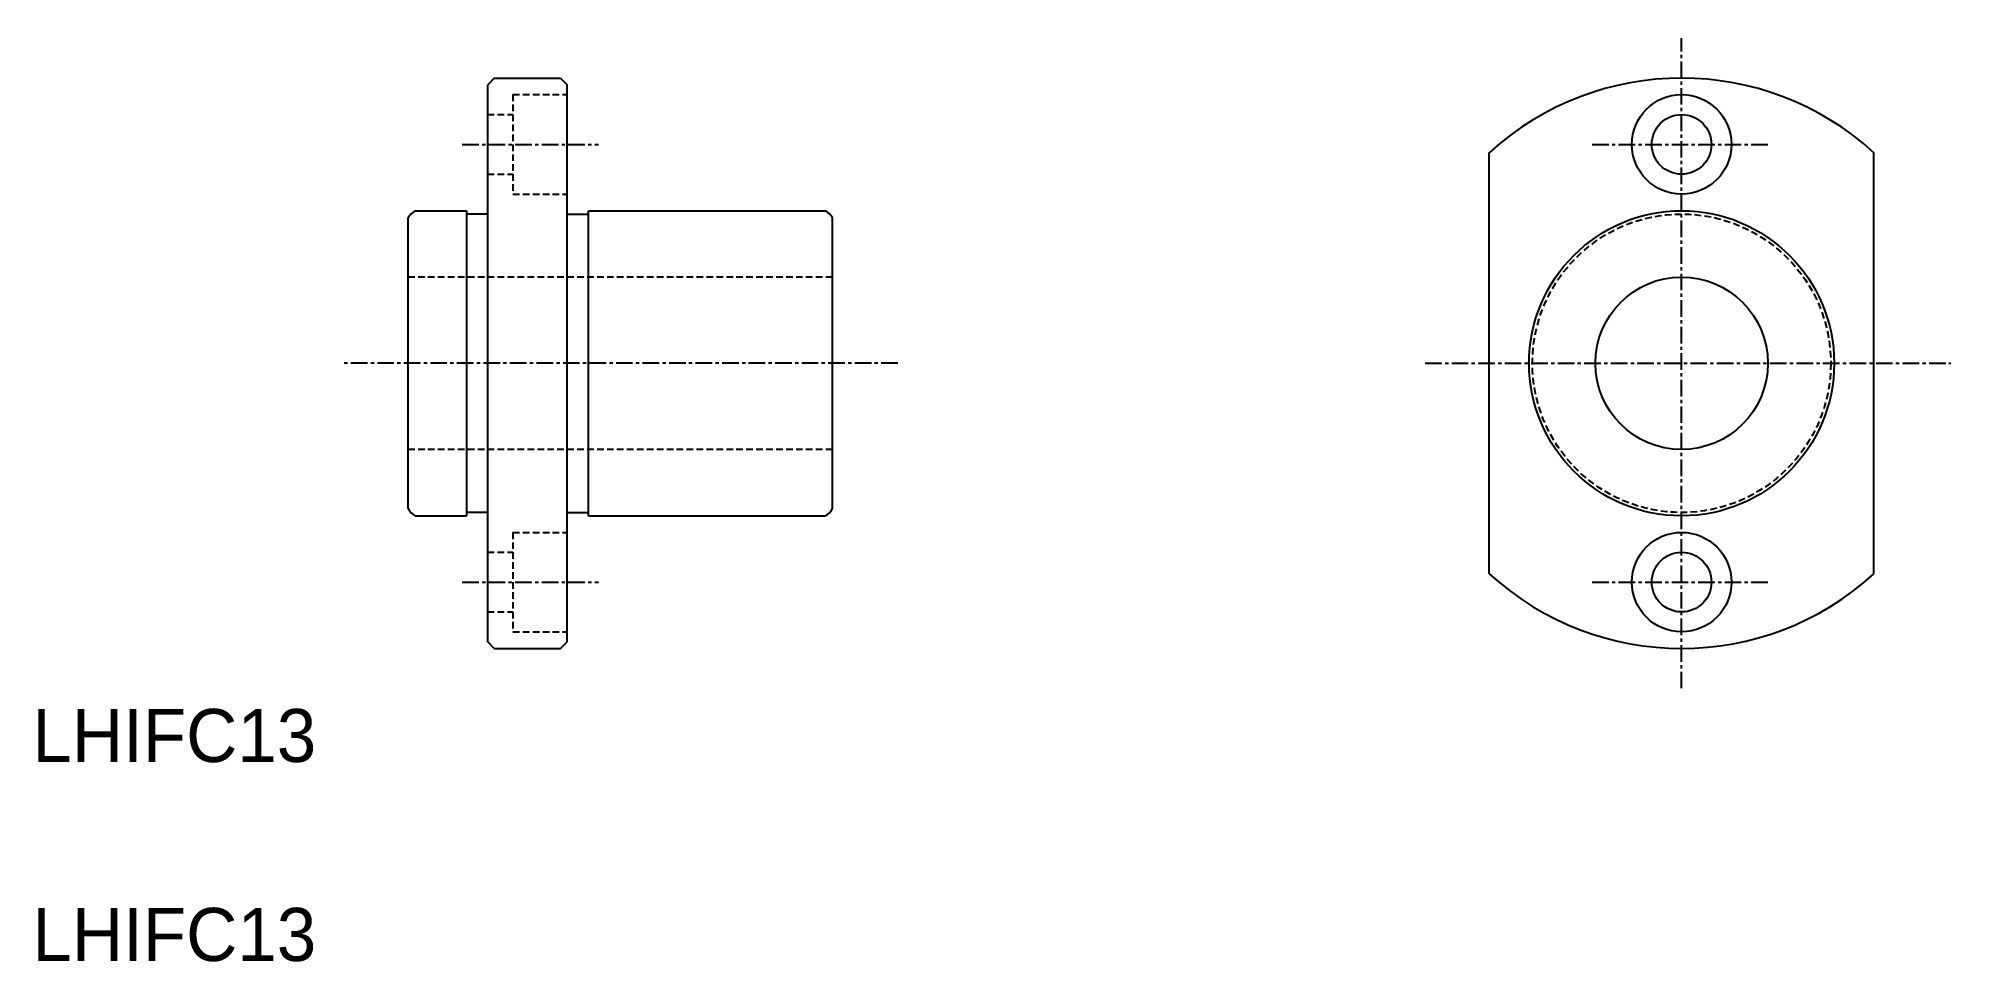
# Model space of a CAD drawing. Extents: x 238 to 382, y 130 to 199.
import ezdxf

# ---------------------------------------------------------------- set-up
doc = ezdxf.new("R2010")
doc.units = 0
doc.linetypes.add('CENTER', pattern=[2, 1.25, -0.25, 0.25, -0.25])
doc.linetypes.add('DASHED', pattern=[0.75, 0.5, -0.25])
doc.layers.get('0').update_dxf_attribs({"linetype": 'CONTINUOUS'})
doc.layers.add('CENTER', color=1, linetype='CENTER')

msp = doc.modelspace()

# ---------------------------------------------------------------- linework, layer by layer
at = {"color": 7, "linetype": 'CONTINUOUS'}
for p, q in [((272.25, 196.28), (271.75, 195.78)), ((272.25, 196.28), (277.25, 196.28)), ((277.25, 196.28), (277.75, 195.78)), ((271.75, 153.78), (271.75, 195.78)), ((277.75, 153.78), (277.75, 195.78)), ((347.28, 158.91), (347.28, 190.66)), ((376.28, 158.91), (376.28, 190.66)), ((266.29, 186.28), (270.15, 186.28)), ((270.15, 186.28), (270.15, 163.28)), ((279.35, 163.28), (279.35, 186.28)), ((279.35, 186.28), (297.2, 186.28)), ((265.75, 163.82), (265.75, 185.74)), ((271.75, 186.03), (270.15, 186.03)), ((277.75, 186.03), (279.35, 186.03)), ((297.75, 163.82), (297.75, 185.74)), ((266.29, 163.28), (270.15, 163.28)), ((271.75, 163.53), (270.15, 163.53)), ((277.75, 163.53), (279.35, 163.53)), ((279.35, 163.28), (297.2, 163.28)), ((272.25, 153.28), (271.75, 153.78)), ((272.25, 153.28), (277.25, 153.28)), ((277.25, 153.28), (277.75, 153.78))]:
    msp.add_line(p, q, dxfattribs=at)
at = {"color": 3, "linetype": 'DASHED'}
for p, q in [((273.65, 195.03), (273.65, 187.53)), ((273.65, 195.03), (277.75, 195.03)), ((271.75, 193.53), (273.65, 193.53)), ((271.75, 189.03), (273.65, 189.03)), ((273.65, 187.53), (277.75, 187.53)), ((297.75, 181.28), (265.75, 181.28)), ((297.75, 168.28), (265.75, 168.28)), ((273.65, 162.03), (273.65, 154.53)), ((273.65, 162.03), (277.75, 162.03)), ((271.75, 160.53), (273.65, 160.53)), ((271.75, 156.03), (273.65, 156.03)), ((273.65, 154.53), (277.75, 154.53))]:
    msp.add_line(p, q, dxfattribs=at)
at = {"color": 7, "linetype": 'CONTINUOUS'}
for centre, radius in [((361.78, 191.28), 3.75), ((361.78, 191.28), 2.25), ((361.78, 174.78), 11.5), ((361.78, 174.78), 6.5), ((361.78, 158.28), 3.75), ((361.78, 158.28), 2.25)]:
    msp.add_circle(centre, radius, dxfattribs=at)
at = {"color": 3, "linetype": 'DASHED'}
msp.add_circle((361.78, 174.78), 11.25, dxfattribs=at)
at = {"color": 7, "linetype": 'CONTINUOUS'}
for centre, radius, start, end in [((361.78, 174.78), 21.5, 47.591, 132.409), ((266.9, 185.13), 1.3, 117.7958, 152.2042), ((296.6, 185.13), 1.3, 27.7958, 62.2042), ((266.9, 164.43), 1.3, 207.7958, 242.2042), ((296.6, 164.43), 1.3, 297.7958, 332.2042), ((361.78, 174.78), 21.5, 227.591, 312.409)]:
    msp.add_arc(centre, radius, start, end, dxfattribs=at)
at = {"layer": 'CENTER', "color": 1, "linetype": 'CENTER'}
for p, q in [((361.78, 150.28), (361.78, 199.28)), ((269.83, 191.28), (280.1, 191.28)), ((355.03, 191.28), (368.53, 191.28)), ((302.68, 174.78), (260.85, 174.78)), ((342.44, 174.78), (382.07, 174.78)), ((269.83, 158.28), (280.1, 158.28)), ((355.03, 158.28), (368.53, 158.28))]:
    msp.add_line(p, q, dxfattribs=at)

# ---------------------------------------------------------------- texts
at = {"color": 7, "linetype": 'CONTINUOUS'}
for p in [(237.42, 144.72), (237.42, 129.72)]:
    msp.add_text('LHIFC13', height=4, dxfattribs=at).set_placement(p)

doc.saveas('drawing.dxf')
